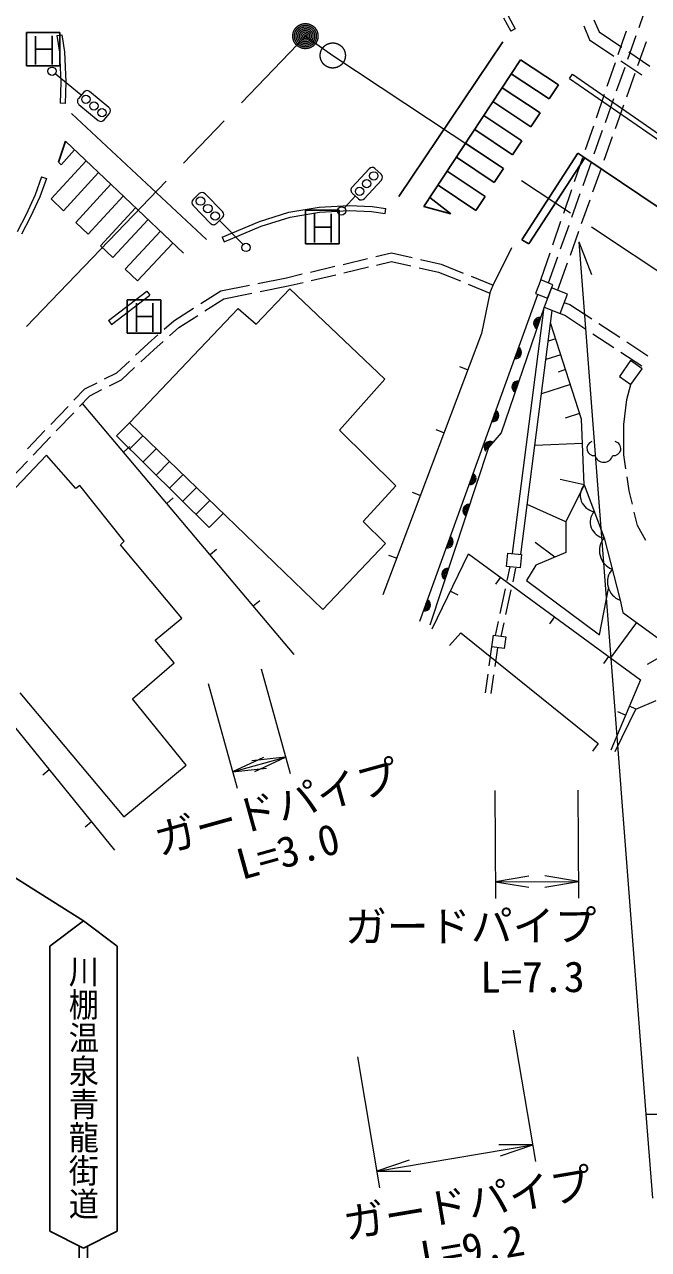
# Model space of a CAD drawing. Units: millimetres, scale not verified. Extents: x 40000 to 680000, y 20000 to 380000.
# Drawn here: x 142942 to 180156, y 241932 to 314954 of the extents above; entities that cross this region are included whole.
import ezdxf
from ezdxf.enums import TextEntityAlignment as Align

# ---------------------------------------------------------------- set-up
doc = ezdxf.new("R2010")
doc.units = ezdxf.units.MM
doc.header["$LTSCALE"] = 1000
doc.linetypes.add('CHAIN', pattern=[18.5, 12, -1.5, 3.5, -1.5])
for name, color, linetype, lineweight in [('M-BMK', 2, 'CHAIN', 13), ('M-STR-HTXT', 7, 'Continuous', 13), ('M-STR-STRC', 7, 'Continuous', 25), ('M-WORK', 1, 'Continuous', 13)]:
    doc.layers.add(name, color=color, linetype=linetype, lineweight=lineweight)
doc.styles.add('@ＭＳ ゴシック', font='')
doc.styles.add('ＭＳ ゴシック', font='')
doc.styles.get('@ＭＳ ゴシック').set_extended_font_data('@MS Gothic')
doc.styles.get('ＭＳ ゴシック').set_extended_font_data('MS Gothic')

# ---------------------------------------------------------------- blocks, each defined once
blk = doc.blocks.new('open_arrow')
at = {"color": 0, "linetype": 'Continuous', "lineweight": -2}
blk.add_lwpolyline([(7.5, 1.25), (0, 0), (7.5, -1.25)], dxfattribs=at)

msp = doc.modelspace()

# ---------------------------------------------------------------- linework, layer by layer
at = {"layer": 'M-BMK'}
for p, q in [((91821, 243570), (159694, 314262)), ((159694, 314262), (161327, 313108)), ((161327, 313108), (191385, 293192))]:
    msp.add_line(p, q, dxfattribs=at)
for centre, radius in [((159694, 314262), 750), ((159694, 314262), 650), ((159694, 314262), 550), ((159694, 314262), 450), ((159694, 314262), 350), ((159694, 314262), 250), ((159694, 314262), 150), ((159694, 314262), 50), ((161327, 313108), 750)]:
    msp.add_circle(centre, radius, dxfattribs=at)
at = {"layer": 'M-STR-HTXT'}
for p, q in [((176000, 302000), (176752, 300052)), ((157054, 276539), (158779, 270314)), ((153893, 275662), (155618, 269437)), ((155351, 270401), (158512, 271277)), ((170995, 269290), (171029, 262849)), ((175946, 269317), (175980, 262876)), ((171024, 263849), (175975, 263876)), ((172093, 255002), (173419, 247187)), ((162795, 253424), (164122, 245609)), ((180000, 250000), (180385, 245000)), ((163954, 246595), (173252, 248173))]:
    msp.add_line(p, q, dxfattribs=at)
msp.add_lwpolyline([(176000, 302000), (180000, 250000), (212000, 250000)], dxfattribs=at)
at = {"layer": 'M-STR-STRC'}
for p, q in [((145054, 314484), (143054, 314484)), ((143054, 314484), (143054, 312484)), ((143594, 312569), (143594, 314268)), ((144586, 314279), (144586, 312574)), ((145054, 312484), (145054, 314484)), ((143594, 313484), (144586, 313484)), ((171470, 313915), (165267, 304699)), ((172516, 312845), (166764, 304104)), ((172516, 312845), (174783, 311350)), ((143054, 312484), (145054, 312484)), ((171970, 312016), (174236, 310519)), ((171425, 311187), (173689, 309687)), ((174236, 310519), (174783, 311350)), ((170880, 310358), (173142, 308856)), ((145746, 309655), (153803, 302131)), ((173142, 308856), (173689, 309687)), ((170334, 309529), (172595, 308025)), ((169789, 308700), (172048, 307193)), ((144971, 306749), (145385, 307992)), ((145932, 307474), (145124, 306583)), ((145385, 307992), (152418, 301332)), ((169243, 307871), (171501, 306362)), ((172048, 307193), (172595, 308025)), ((144529, 304553), (146615, 306827)), ((145124, 306583), (144971, 306749)), ((168698, 307042), (170954, 305531)), ((175933, 307284), (172600, 302122)), ((173026, 301882), (176361, 307003)), ((176361, 307003), (175933, 307284)), ((176361, 307003), (183052, 302489)), ((145264, 303856), (147354, 306127)), ((168153, 306213), (170407, 304699)), ((170954, 305531), (171501, 306362)), ((145999, 303160), (148093, 305428)), ((169860, 303868), (167607, 305385)), ((144529, 304553), (145264, 303856)), ((146734, 302464), (148831, 304728)), ((168364, 303674), (167112, 304632)), ((170407, 304699), (169860, 303868)), ((147469, 301768), (149570, 304028)), ((161702, 303878), (159702, 303878)), ((159702, 303878), (159702, 301878)), ((161702, 301878), (161702, 303878)), ((166764, 304104), (168364, 303674)), ((145999, 303160), (146734, 302464)), ((148204, 301072), (150309, 303329)), ((160242, 301963), (160242, 303662)), ((161233, 303673), (161233, 301968)), ((148939, 300376), (151048, 302629)), ((160242, 302878), (161233, 302878)), ((147469, 301768), (148204, 301072)), ((149674, 299680), (151787, 301929)), ((159702, 301878), (161702, 301878)), ((172600, 302122), (173026, 301882)), ((148939, 300376), (149674, 299680)), ((151072, 298550), (149072, 298550)), ((149072, 298550), (149072, 296550)), ((149612, 296635), (149612, 298334)), ((150604, 298345), (150604, 296640)), ((151072, 296550), (151072, 298550)), ((149612, 297550), (150604, 297550)), ((149072, 296550), (151072, 296550)), ((126649, 274016), (146460, 261520)), ((146460, 261520), (144460, 260020)), ((146460, 261520), (148460, 260020)), ((144460, 243020), (144460, 260020)), ((148460, 260020), (148460, 243020)), ((146460, 242020), (144460, 243020)), ((148460, 243020), (146460, 242020)), ((146209, 242146), (146209, 239310)), ((146709, 242144), (146709, 239310))]:
    msp.add_line(p, q, dxfattribs=at)
at = {"layer": 'M-WORK'}
for p, q in [((179589, 314776), (180141, 316336)), ((171790, 315478), (172204, 314704)), ((171513, 315360), (171940, 314562)), ((176293, 314874), (176644, 314043)), ((176897, 315242), (177207, 314508)), ((144863, 314294), (145160, 314341)), ((144863, 314294), (145021, 313297)), ((145160, 314341), (145319, 313329)), ((172204, 314704), (171940, 314562)), ((176644, 314043), (178095, 313070)), ((177207, 314508), (178571, 313593)), ((178350, 313167), (178838, 314585)), ((178921, 312891), (179422, 314305)), ((145021, 313297), (145073, 312391)), ((145319, 313329), (145373, 312405)), ((178987, 313315), (180232, 312479)), ((180009, 313911), (179506, 312498)), ((177700, 311275), (178188, 312694)), ((178510, 312791), (179756, 311956)), ((146315, 310734), (144775, 312011)), ((145073, 312391), (145108, 311517)), ((145373, 312405), (145408, 311517)), ((175445, 311741), (175616, 311988)), ((175616, 311988), (186096, 304730)), ((178254, 311005), (178754, 312419)), ((179338, 312027), (178834, 310614)), ((145108, 311517), (145061, 310256)), ((145408, 311517), (145361, 310244)), ((175445, 311741), (185925, 304483)), ((146474, 310927), (146155, 310542)), ((147981, 310002), (146826, 310960)), ((177050, 309384), (177538, 310802)), ((177586, 309120), (178087, 310534)), ((145361, 310244), (145061, 310256)), ((146188, 310190), (147343, 309232)), ((147695, 309265), (148014, 309650)), ((178666, 310143), (178163, 308730)), ((176400, 307493), (176888, 308911)), ((176919, 307235), (177420, 308649)), ((177995, 308259), (177491, 306846)), ((175750, 305601), (176237, 307020)), ((176252, 305349), (176752, 306763)), ((163489, 306359), (162474, 305254)), ((164210, 306035), (163842, 306374)), ((177324, 306375), (176820, 304962)), ((143964, 305873), (143578, 304802)), ((144246, 305772), (143856, 304688)), ((143964, 305873), (144246, 305772)), ((163210, 304578), (164225, 305682)), ((143578, 304802), (143035, 303629)), ((143856, 304688), (143305, 303498)), ((153354, 304872), (152997, 304522)), ((154758, 303798), (153708, 304869)), ((162673, 304732), (162024, 304025)), ((162489, 304901), (162857, 304563)), ((175100, 303710), (175587, 305128)), ((175584, 303464), (176085, 304878)), ((152994, 304168), (154044, 303097)), ((158715, 303760), (160509, 304062)), ((160509, 304062), (162303, 304168)), ((160543, 303763), (162304, 303868)), ((162303, 304168), (163670, 304097)), ((162304, 303868), (163643, 303798)), ((163643, 303798), (164449, 303693)), ((163670, 304097), (164487, 303991)), ((164449, 303693), (164487, 303991)), ((176652, 304491), (176149, 303078)), ((143035, 303629), (142508, 302593)), ((143305, 303498), (142772, 302450)), ((154398, 303094), (154755, 303444)), ((154576, 303269), (155977, 301841)), ((154731, 302274), (156957, 303209)), ((156957, 303209), (158715, 303760)), ((157060, 302927), (158785, 303467)), ((158785, 303467), (160543, 303763)), ((174450, 301818), (174937, 303237)), ((154847, 301997), (157060, 302927)), ((174917, 301578), (175417, 302992)), ((175981, 302607), (175477, 301194)), ((154731, 302274), (154847, 301997)), ((170891, 299407), (172009, 301664)), ((161939, 300657), (163399, 301002)), ((163885, 301117), (164829, 301340)), ((164829, 301340), (166065, 301062)), ((166552, 300953), (167788, 300675)), ((173732, 299730), (174287, 301345)), ((174198, 299547), (174750, 301107)), ((159992, 300197), (161452, 300542)), ((161993, 300156), (163453, 300501)), ((163940, 300616), (164832, 300827)), ((164832, 300827), (165991, 300566)), ((166479, 300457), (167638, 300196)), ((167638, 300196), (168938, 299665)), ((167788, 300675), (169108, 300136)), ((175309, 300723), (174738, 299119)), ((154643, 299074), (156358, 299418)), ((156848, 299516), (158562, 299859)), ((158562, 299859), (159506, 300082)), ((158669, 299371), (159560, 299581)), ((160047, 299696), (161507, 300041)), ((169401, 299476), (170701, 298944)), ((169571, 299947), (170891, 299407)), ((170701, 298944), (170891, 299407)), ((173732, 299730), (173413, 298918)), ((174456, 299445), (173732, 299730)), ((174138, 298633), (174456, 299445)), ((147946, 297313), (150232, 299065)), ((148129, 297075), (150414, 298827)), ((150232, 299065), (150414, 298827)), ((153452, 298320), (154643, 299074)), ((154832, 298602), (156505, 298937)), ((156756, 297090), (158769, 299197)), ((156996, 299036), (158669, 299371)), ((158769, 299197), (164441, 293804)), ((166512, 279394), (173546, 298865)), ((173413, 298918), (174138, 298633)), ((174380, 299258), (173930, 298098)), ((175333, 298888), (174380, 299258)), ((174883, 297728), (175333, 298888)), ((149199, 291211), (155691, 298022)), ((151839, 297298), (153030, 298052)), ((153698, 297884), (154832, 298602)), ((155691, 298022), (156756, 297090)), ((172049, 283418), (173930, 298098)), ((173930, 298098), (174883, 297728)), ((175111, 298390), (175467, 298267)), ((175467, 298267), (176772, 297408)), ((147946, 297313), (148129, 297075)), ((151263, 296783), (151839, 297298)), ((152142, 296897), (153276, 297616)), ((172547, 283366), (174410, 297911)), ((174883, 297728), (175156, 297634)), ((175156, 297634), (176426, 296798)), ((151582, 296398), (152142, 296897)), ((176153, 291431), (174316, 297176)), ((176843, 296523), (178096, 295698)), ((177190, 297133), (178443, 296308)), ((149561, 295235), (150313, 295935)), ((150313, 295935), (150890, 296450)), ((150650, 295565), (151209, 296065)), ((174621, 296223), (174176, 296081)), ((178860, 296033), (180113, 295208)), ((149874, 294843), (150650, 295565)), ((174925, 295271), (174035, 294986)), ((178514, 295423), (179766, 294598)), ((148443, 294194), (149195, 294894)), ((148732, 293780), (149508, 294503)), ((169366, 294362), (168898, 294538)), ((175210, 294381), (174765, 294239)), ((179083, 294916), (178418, 293968)), ((179769, 294434), (179083, 294916)), ((179105, 293486), (179769, 294434)), ((146538, 293229), (147267, 293598)), ((147713, 293825), (148443, 294194)), ((148009, 293414), (148732, 293780)), ((164441, 293804), (161728, 290769)), ((178418, 293968), (179105, 293486)), ((145890, 292551), (146538, 293229)), ((146222, 292174), (146840, 292821)), ((146840, 292821), (147563, 293188)), ((175494, 293491), (173773, 292941)), ((178872, 292598), (179105, 293486)), ((144508, 291105), (145544, 292189)), ((159032, 277406), (146398, 292359)), ((178682, 291106), (178872, 292598)), ((144840, 290728), (145876, 291812)), ((176045, 291770), (175184, 291495)), ((176318, 287506), (176153, 291431)), ((143126, 289659), (144163, 290743)), ((149199, 291211), (148434, 290441)), ((160733, 280078), (149199, 291211)), ((161728, 290769), (165085, 287448)), ((167955, 290619), (167487, 290795)), ((178682, 289306), (178682, 291106)), ((143458, 289282), (144494, 290367)), ((148434, 290441), (153958, 284971)), ((149223, 289659), (149999, 290440)), ((176214, 289981), (173379, 289863)), ((144261, 289283), (135929, 280554)), ((146002, 287293), (144261, 289283)), ((148843, 289466), (149225, 289789)), ((150012, 288878), (150798, 289668)), ((178805, 288476), (178682, 289306)), ((142076, 287836), (143113, 288921)), ((150801, 288096), (151597, 288896)), ((151590, 287315), (152397, 288125)), ((176318, 287506), (174888, 287822)), ((179002, 287151), (178879, 287981)), ((146251, 287483), (146002, 287293)), ((148891, 284156), (146251, 287483)), ((152379, 286533), (153196, 287353)), ((165085, 287448), (163149, 285335)), ((166544, 286876), (166076, 287052)), ((176318, 287506), (175217, 285317)), ((179192, 286364), (179002, 287151)), ((151424, 286410), (151806, 286733)), ((153169, 285752), (153995, 286582)), ((175217, 285317), (172927, 286335)), ((153958, 284971), (154795, 285810)), ((179499, 285091), (179309, 285878)), ((163149, 285335), (164481, 284020)), ((175217, 285317), (175217, 283488)), ((179994, 284191), (179499, 285091)), ((148660, 283931), (148891, 284156)), ((174560, 283206), (173402, 284077)), ((152319, 279562), (148660, 283931)), ((154006, 283355), (154388, 283678)), ((164481, 284020), (160733, 280078)), ((171683, 282654), (171766, 283447)), ((171766, 283447), (172591, 283361)), ((172591, 283361), (172508, 282568)), ((175217, 283488), (173441, 282724)), ((165133, 283133), (164665, 283309)), ((172508, 282568), (171683, 282654)), ((171733, 281808), (171911, 282630)), ((173441, 282724), (172872, 281818)), ((171322, 282006), (171027, 281602)), ((172075, 281734), (172253, 282556)), ((168341, 281168), (168791, 280950)), ((171311, 279853), (171628, 281319)), ((171653, 279779), (171970, 281245)), ((172872, 281818), (177224, 278568)), ((177224, 278568), (177774, 281339)), ((156587, 280299), (156969, 280622)), ((178467, 280633), (178627, 279905)), ((178627, 279905), (180669, 278413)), ((150738, 278247), (152319, 279562)), ((171027, 278542), (171205, 279364)), ((171369, 278468), (171547, 279290)), ((174548, 279641), (174253, 279237)), ((179434, 279315), (177885, 277194)), ((151875, 276898), (150738, 278247)), ((168281, 277940), (168956, 278686)), ((168956, 278686), (177158, 272103)), ((170819, 277847), (170914, 278557)), ((170914, 278557), (171640, 278460)), ((171640, 278460), (171546, 277750)), ((170659, 276731), (170819, 277847)), ((171546, 277750), (170819, 277847)), ((171005, 276681), (171165, 277797)), ((149388, 274766), (151875, 276898)), ((177774, 277276), (177479, 276873)), ((181220, 277464), (180084, 276805)), ((170428, 275120), (170588, 276236)), ((170775, 275071), (170935, 276186)), ((142657, 275110), (148873, 267715)), ((152585, 270806), (149388, 274766)), ((179404, 274134), (180611, 274655)), ((178160, 271624), (179404, 274134)), ((178790, 273786), (178329, 273980)), ((179404, 274134), (179017, 274328)), ((177158, 272103), (176815, 271629)), ((144423, 270520), (144035, 270204)), ((148873, 267715), (152585, 270806)), ((146948, 267418), (146560, 267102))]:
    msp.add_line(p, q, dxfattribs=at)
for points in [[(170701, 298944), (170187, 296540), (164312, 280955)], [(173930, 298098), (171377, 290614), (170620, 289738), (167121, 279152)], [(176318, 287506), (177508, 284345), (178467, 280633)], [(167258, 278939), (169424, 283397), (179672, 275884), (177907, 271688)], [(138373, 273145), (140530, 275302), (148315, 265738)]]:
    msp.add_lwpolyline(points, dxfattribs=at)
for centre in [(144583, 312170), (146603, 310495), (147085, 310096), (147566, 309697), (163773, 305928), (162927, 305008), (163350, 305468), (153438, 304429), (153876, 303983), (154314, 303537), (161855, 303841), (156152, 301663)]:
    msp.add_circle(centre, 250, dxfattribs=at)
for centre, radius, start, end in [((146348, 310382), 250, 140.33216, 230.33216), ((146667, 310767), 250, 50.33216, 140.33216), ((147821, 309810), 250, 320.33216, 50.33216), ((147502, 309425), 250, 230.33216, 320.33216), ((163673, 306190), 250, 47.41763, 137.41763), ((164041, 305851), 250, 317.41763, 47.41763), ((162658, 305085), 250, 137.41763, 227.41763), ((153172, 304343), 250, 134.44375, 224.44375), ((153529, 304693), 250, 44.44375, 134.44375), ((163026, 304747), 250, 227.41763, 317.41763), ((154580, 303623), 250, 314.44375, 44.44375), ((154223, 303272), 250, 224.44375, 314.44375), ((173658, 297134), 354, 79.96238, 242.36756), ((173658, 297134), 283, 82.18642, 240.14352), ((173658, 297134), 212, 85.93275, 236.39719), ((173658, 297134), 142, 93.64448, 228.68546), ((173658, 297134), 100, 103.96214, 218.3678), ((172237, 295401), 354, 258.93582, 61.341), ((172237, 295401), 283, 261.15986, 59.11696), ((172237, 295401), 212, 264.90618, 55.37063), ((172237, 295401), 142, 272.61791, 47.6589), ((172237, 295401), 100, 282.93558, 37.34124), ((172367, 293348), 354, 79.96238, 242.36756), ((172367, 293348), 283, 82.18642, 240.14352), ((172367, 293348), 212, 85.93275, 236.39719), ((172367, 293348), 142, 93.64448, 228.68546), ((172367, 293348), 100, 103.96214, 218.3678), ((170878, 291639), 354, 258.93582, 61.341), ((170878, 291639), 283, 261.15986, 59.11696), ((170878, 291639), 212, 264.90618, 55.37063), ((170878, 291639), 142, 272.61791, 47.6589), ((170878, 291639), 100, 282.93558, 37.34124), ((170703, 289752), 354, 57.94203, 220.34721), ((170703, 289752), 283, 60.16607, 218.12317), ((170703, 289752), 212, 63.9124, 214.37685), ((176910, 289683), 429, 108.61837, 276.79955), ((178081, 289677), 423, 262.70793, 77.42011), ((170703, 289752), 142, 71.62413, 206.66512), ((170703, 289752), 100, 81.94179, 196.34746), ((177494, 289418), 557, 196.71995, 343.28005), ((169519, 287877), 354, 258.93582, 61.341), ((169519, 287877), 283, 261.15986, 59.11696), ((169519, 287877), 212, 264.90618, 55.37063), ((169519, 287877), 142, 272.61791, 47.6589), ((169519, 287877), 100, 282.93558, 37.34124), ((177049, 286879), 963, 139.36845, 261.88468), ((169436, 285985), 354, 80.50917, 242.91435), ((169436, 285985), 283, 82.73321, 240.69031), ((169436, 285985), 212, 86.47954, 236.94398), ((169436, 285985), 142, 94.19127, 229.23225), ((169436, 285985), 100, 104.50893, 218.91459), ((177644, 285298), 963, 139.36845, 261.88468), ((168160, 284115), 354, 258.93582, 61.341), ((168160, 284115), 283, 261.15986, 59.11696), ((168160, 284115), 212, 264.90618, 55.37063), ((168160, 284115), 142, 272.61791, 47.6589), ((168160, 284115), 100, 282.93558, 37.34124), ((178395, 283584), 1169, 139.38747, 249.58628), ((168181, 282187), 354, 80.50917, 242.91435), ((168181, 282187), 283, 82.73321, 240.69031), ((168181, 282187), 212, 86.47954, 236.94398), ((168181, 282187), 142, 94.19127, 229.23225), ((168181, 282187), 100, 104.50893, 218.91459), ((178874, 281728), 1169, 139.38747, 249.58628), ((166801, 280352), 354, 258.93582, 61.341), ((166801, 280352), 283, 261.15986, 59.11696), ((166801, 280352), 212, 264.90618, 55.37063), ((166801, 280352), 142, 272.61791, 47.6589), ((166801, 280352), 100, 282.93558, 37.34124)]:
    msp.add_arc(centre, radius, start, end, dxfattribs=at)

# ---------------------------------------------------------------- block references
at = {"layer": 'M-STR-HTXT', "xscale": 267, "yscale": 267}
for p, rotation in [((155351, 270401), 15.5), ((158512, 271277), 195.5), ((171024, 263849), 0.3), ((175975, 263876), 180.3), ((173252, 248173), 189.6), ((163954, 246595), 9.6)]:
    msp.add_blockref('open_arrow', p, dxfattribs=dict(at, rotation=rotation))

# ---------------------------------------------------------------- texts
at = {"layer": 'M-STR-HTXT', "style": 'ＭＳ ゴシック'}
for rotation, p in [(15.491, (157970, 268306)), (0.308, (169553, 261209)), (9.635, (169354, 244699))]:
    msp.add_text('ガードパイプ', height=1833, rotation=rotation, dxfattribs=at).set_placement(p, align=Align.MIDDLE_CENTER)
for s, rotation, p in [('L=3.0', 15.491, (159049, 264260)), ('L=7.3', 0.308, (173239, 256713)), ('L=9.2', 9.635, (169894, 240563))]:
    msp.add_text(s, height=1833, rotation=rotation, dxfattribs=at).set_placement(p, align=Align.BOTTOM_CENTER)
at = {"layer": 'M-STR-STRC', "style": '@ＭＳ ゴシック', "width": 1.1}
msp.add_text('川棚温泉青龍街道', height=1320, rotation=270, dxfattribs=at).set_placement((146460, 259520), align=Align.MIDDLE_LEFT)

doc.saveas('drawing.dxf')
